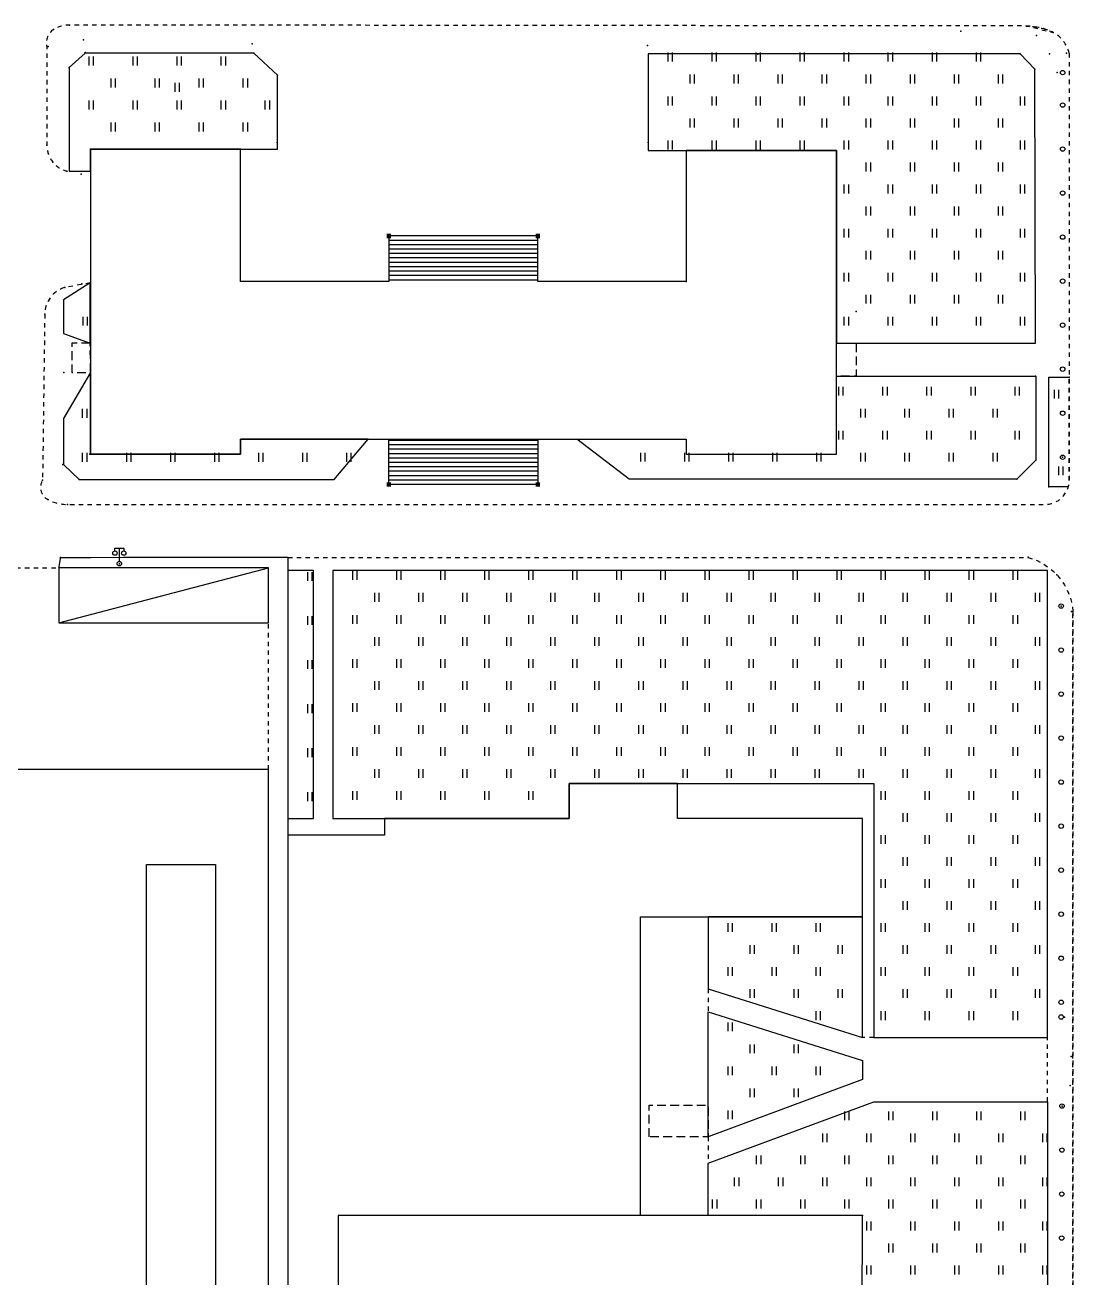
# Model space of a CAD drawing. Extents: x -992 to 2561, y -723 to 1492.
# Drawn here: x 1766.5 to 1885.5, y 675.5 to 817.8 of the extents above; entities that cross this region are included whole.
import ezdxf

# ---------------------------------------------------------------- set-up
doc = ezdxf.new("R2010")
doc.units = 0
doc.header["$LTSCALE"] = 0.5
doc.header["$PDSIZE"] = 0.2
doc.linetypes.add('X5', pattern=[3, 2, -1])
doc.linetypes.add('X6', pattern=[2, 1, -1])
doc.layers.get('0').update_dxf_attribs({"linetype": 'CONTINUOUS'})
for name, color, linetype in [('DLDW', 11, 'CONTINUOUS'), ('DLSS', 4, 'CONTINUOUS'), ('JMD', 6, 'CONTINUOUS'), ('ZBTZ', 3, 'CONTINUOUS'), ('ZDH', 1, 'CONTINUOUS')]:
    doc.layers.add(name, color=color, linetype=linetype)
doc.linetypes.add('443', pattern='A,9.4,[169,AAA.SHX,S=1,R=0,X=0,Y=0.15],0.6', length=10)

# ---------------------------------------------------------------- blocks, each defined once
blk = doc.blocks.new('gc097')
for p, q in [((-1, 2.9), (-1, 3.5)), ((-1, 3.5), (1, 3.5)), ((0, 0.5), (0, 3.5)), ((1, 3.5), (1, 2.9))]:
    blk.add_line(p, q)
for centre in [(-1, 2.4), (1, 2.4), (0, 0)]:
    blk.add_circle(centre, 0.5)
blk = doc.blocks.new('gc170')
at = {"linetype": 'Continuous'}
blk.add_circle((0, 0), 0.5, dxfattribs=at)
blk = doc.blocks.new('gc121')
for p, q in [((-0.5, -1), (-0.5, 1)), ((0.5, -1), (0.5, 1))]:
    blk.add_line(p, q)
blk = doc.blocks.new('gc002')
at = {"const_width": 1}
blk.add_lwpolyline([(-0.5, 0), (0.5, 0)], dxfattribs=at)

msp = doc.modelspace()

# ---------------------------------------------------------------- linework, layer by layer
at = {"layer": 'DLSS', "linetype": 'X6', "flags": 128}
for points, elevation in [([(1885.07, 814.63, 0.210169), (1883.24, 817, 0.080702), (1880.22, 817.72), (1883.24, 817, 0.10706), (1880.22, 817.72), (1771.56, 817.83, 0.135926), (1769.75, 817.33, 0.309725), (1769, 815.38), (1769, 804.2, 0.17632), (1769.68, 802.25, 0.164357), (1771.28, 801.25), (1772.91, 801.25)], -0.82), ([(1773.93, 788.53), (1771.03, 788.02, 0.326895), (1768.76, 784.99), (1768.51, 766.13, 0.431072), (1769.12, 763.93, 0.121925), (1771.35, 763.38), (1882.22, 763.38, 0.424873), (1885.07, 766.13), (1885.07, 777.85)], -0.82), ([(1796.37, 757.36), (1880.4, 757.36), (1880.4, 757.36), (1880.4, 757.36, -0.316346), (1885.49, 751.22)], -8.92), ([(1882.6, 656.68), (1882.6, 656.68, 0.273932), (1885.49, 660.42), (1885.49, 697.38), (1885.49, 700.68), (1885.49, 751.22)], -8.92)]:
    msp.add_lwpolyline(points, format="xyb", dxfattribs=dict(at, elevation=elevation))
for points, elevation in [([(1885.07, 814.63), (1885.07, 766.13)], -8.92), ([(1747.51, 756.16), (1770.35, 756.16)], -8.92), ([(1885.49, 751.22), (1885.49, 660.42)], -8.92), ([(1794.15, 733.28), (1794.15, 749.93)], -8.93), ([(1844.08, 708.35), (1844.08, 705.75)], -8.92), ([(1862.88, 702.82), (1861.58, 702.82)], -8.92), ([(1882.6, 695.54), (1882.6, 702.82)], -8.92), ([(1844.08, 691.55), (1844.08, 688.55)], -8.92)]:
    msp.add_lwpolyline(points, dxfattribs=dict(at, elevation=elevation))
at = {"layer": 'JMD', "linetype": 'Continuous'}
for p, q in [((1824.75, 793.87, -8.92), (1807.83, 793.87, -8.92)), ((1807.83, 793.87, -8.92), (1807.83, 788.71, -8.92)), ((1824.75, 793.37, -8.92), (1807.83, 793.37, -8.92)), ((1824.75, 792.87, -8.92), (1807.83, 792.87, -8.92)), ((1824.75, 788.71, -8.92), (1824.75, 793.87, -8.92)), ((1824.75, 792.37, -8.92), (1807.83, 792.37, -8.92)), ((1824.75, 791.87, -8.92), (1807.83, 791.87, -8.92)), ((1824.75, 791.37, -8.92), (1807.83, 791.37, -8.92)), ((1824.75, 790.87, -8.92), (1807.83, 790.87, -8.92)), ((1824.75, 790.37, -8.92), (1807.83, 790.37, -8.92)), ((1824.75, 789.87, -8.92), (1807.83, 789.87, -8.92)), ((1824.75, 789.37, -8.92), (1807.83, 789.37, -8.92)), ((1824.75, 788.87, -8.92), (1807.83, 788.87, -8.92)), ((1807.83, 765.64, -8.92), (1807.83, 770.8, -8.92)), ((1824.75, 770.64, -8.92), (1807.83, 770.64, -8.92)), ((1824.75, 770.14, -8.92), (1807.83, 770.14, -8.92)), ((1824.75, 770.8, -8.92), (1824.75, 765.64, -8.92)), ((1824.75, 769.64, -8.92), (1807.83, 769.64, -8.92)), ((1824.75, 769.14, -8.92), (1807.83, 769.14, -8.92)), ((1824.75, 768.64, -8.92), (1807.83, 768.64, -8.92)), ((1824.75, 768.14, -8.92), (1807.83, 768.14, -8.92)), ((1824.75, 767.64, -8.92), (1807.83, 767.64, -8.92)), ((1824.75, 767.14, -8.92), (1807.83, 767.14, -8.92)), ((1824.75, 766.64, -8.92), (1807.83, 766.64, -8.92)), ((1824.75, 766.14, -8.92), (1807.83, 766.14, -8.92)), ((1824.75, 765.64, -8.92), (1807.83, 765.64, -8.92)), ((1770.35, 749.93, -8.92), (1794.15, 756.16, -8.92)), ((1770.35, 749.93, -8.92), (1794.15, 756.16, -8.92))]:
    msp.add_line(p, q, dxfattribs=at)
at = {"layer": 'JMD', "linetype": 'Continuous', "flags": 128}
for points, elevation in [([(1807.83, 788.71), (1791, 788.71), (1791, 803.73), (1773.97, 803.73), (1773.97, 769.07)], 0.68), ([(1807.83, 788.71), (1791, 788.71), (1791, 803.73), (1773.97, 803.73), (1773.97, 769.07)], 0.68), ([(1841.58, 769.07), (1858.66, 769.07), (1858.66, 803.57), (1841.58, 803.57), (1841.58, 788.71), (1824.75, 788.71)], -0.09), ([(1841.58, 769.07), (1858.66, 769.07), (1858.66, 803.57), (1841.58, 803.57), (1841.58, 788.71), (1824.75, 788.71)], -0.09), ([(1773.94, 778.37), (1773.97, 769.07), (1791, 769.07), (1791, 770.8), (1805.47, 770.81)], -0.08), ([(1773.94, 778.37), (1773.97, 769.07), (1791, 769.07), (1791, 770.8), (1805.47, 770.81)], -0.08), ([(1829.17, 770.8), (1841.58, 770.8), (1841.58, 769.07), (1858.66, 769.07), (1858.66, 777.94)], -1.3), ([(1829.17, 770.8), (1841.58, 770.8), (1841.58, 769.07), (1858.66, 769.07), (1858.66, 777.94)], -1.3), ([(1791, 769.07), (1791, 770.8), (1841.58, 770.8), (1841.58, 769.07)], -0.09), ([(1791, 769.07), (1791, 770.8), (1841.58, 770.8), (1841.58, 769.07)], -0.09), ([(1773.97, 769.07), (1791, 769.07)], -0.09), ([(1773.97, 769.07), (1791, 769.07)], -0.09), ([(1788.15, 672.5), (1794.15, 672.5), (1794.15, 733.28), (1693.2, 733.28), (1693.2, 730.8), (1678.44, 730.79), (1678.44, 716.96), (1703.99, 716.96), (1703.99, 672.47), (1780.3, 672.5), (1780.3, 722.5), (1788.15, 722.5), (1788.15, 672.5), (1794.15, 672.5)], -8.93), ([(1861.58, 682.6), (1844.08, 682.6), (1836.38, 682.6), (1836.38, 716.55), (1861.58, 716.55), (1861.58, 727.69), (1840.6, 727.69), (1840.6, 731.69), (1828.3, 731.69), (1828.3, 727.69), (1807.33, 727.69), (1807.33, 725.8), (1796.37, 725.8)], -8.92), ([(1861.58, 682.6), (1844.08, 682.6), (1836.38, 682.6), (1836.38, 716.55), (1861.58, 716.55), (1861.58, 727.69), (1840.6, 727.69), (1840.6, 731.69), (1828.3, 731.69), (1828.3, 727.69), (1807.33, 727.69), (1807.33, 725.8), (1796.37, 725.8)], -8.92), ([(1807.33, 727.69), (1828.3, 727.69), (1828.3, 731.69), (1840.6, 731.69)], -8.92), ([(1807.33, 727.69), (1828.3, 727.69), (1828.3, 731.69), (1840.6, 731.69)], -8.92), ([(1861.58, 716.55), (1844.08, 716.55)], -8.92), ([(1861.58, 716.55), (1844.08, 716.55)], -8.92)]:
    msp.add_lwpolyline(points, dxfattribs=dict(at, elevation=elevation))
at = {"layer": 'JMD', "linetype": 'X5', "flags": 128}
for points, elevation in [([(1773.93, 781.7), (1771.85, 781.7), (1771.85, 778.37), (1773.94, 778.37), (1773.93, 781.7)], -0.08), ([(1773.93, 781.7), (1771.85, 781.7), (1771.85, 778.37), (1773.94, 778.37), (1773.93, 781.7)], -0.08), ([(1858.66, 777.94), (1858.66, 781.7), (1860.89, 781.7), (1860.89, 777.94), (1858.66, 777.94)], -1.3), ([(1858.66, 777.94), (1858.66, 781.7), (1860.89, 781.7), (1860.89, 777.94), (1858.66, 777.94)], -1.3)]:
    msp.add_lwpolyline(points, dxfattribs=dict(at, elevation=elevation))
at = {"layer": 'JMD', "linetype": '443', "const_width": 0.15, "flags": 128}
for points, elevation in [([(1796.37, 757.36), (1770.55, 757.35), (1770.35, 756.16)], -8.92), ([(1796.37, 757.36), (1770.55, 757.35), (1770.35, 756.16)], -8.92), ([(1796.37, 755.86), (1796.37, 757.36)], -8.92), ([(1796.37, 755.86), (1796.37, 757.36)], -8.92), ([(1796.37, 722.5), (1796.37, 755.86)], -8.93), ([(1796.37, 722.5), (1796.37, 755.86)], -8.93), ([(1802.08, 672.5), (1794.15, 672.5), (1796.37, 672.5), (1796.37, 722.5)], -8.93), ([(1802.08, 672.5), (1794.15, 672.5), (1796.37, 672.5), (1796.37, 722.5)], -8.93)]:
    msp.add_lwpolyline(points, dxfattribs=dict(at, elevation=elevation))
at = {"layer": 'JMD', "linetype": 'Continuous', "elevation": -8.92, "flags": 128}
for points in [[(1770.35, 756.16), (1770.35, 749.93), (1794.15, 749.93), (1794.15, 756.16)], [(1770.35, 756.16), (1770.35, 749.93), (1794.15, 749.93), (1794.15, 756.16)], [(1802.08, 671.46), (1861.57, 671.46), (1861.58, 682.6), (1802.08, 682.6)], [(1802.08, 671.46), (1861.57, 671.46), (1861.58, 682.6), (1802.08, 682.6)]]:
    msp.add_lwpolyline(points, close=True, dxfattribs=at)
at = {"layer": 'JMD', "linetype": 'X5', "elevation": -8.92, "flags": 128}
msp.add_lwpolyline([(1837.38, 691.55), (1837.38, 695.15), (1844.08, 695.15), (1844.08, 691.55)], close=True, dxfattribs=at)
msp.add_lwpolyline([(1837.38, 691.55), (1837.38, 695.15), (1844.08, 695.15), (1844.08, 691.55)], close=True, dxfattribs=at)
at = {"layer": 'ZBTZ', "linetype": 'Continuous', "flags": 128}
for points, elevation in [([(1791, 803.73), (1795.17, 803.73), (1795.17, 812.12), (1792.48, 814.65), (1773.35, 814.65), (1771.55, 813.02), (1771.55, 801.25), (1773.96, 801.25), (1773.97, 803.73), (1791, 803.73)], 0.55), ([(1791, 803.73), (1795.17, 803.73), (1795.17, 812.12), (1792.48, 814.65), (1773.35, 814.65), (1771.55, 813.02), (1771.55, 801.25), (1773.96, 801.25), (1773.97, 803.73), (1791, 803.73)], 0.55), ([(1858.66, 781.7), (1881.25, 781.7), (1881.17, 812.8), (1879.48, 814.54), (1837.28, 814.54), (1837.28, 803.57), (1841.63, 803.57), (1858.66, 803.57), (1858.66, 781.7)], -1.3), ([(1858.66, 781.7), (1881.25, 781.7), (1881.17, 812.8), (1879.48, 814.54), (1837.28, 814.54), (1837.28, 803.57), (1841.63, 803.57), (1858.66, 803.57), (1858.66, 781.7)], -1.3), ([(1773.93, 788.53), (1770.87, 786.62), (1770.87, 782.81), (1773.93, 781.7), (1773.93, 788.53)], -0.82), ([(1773.93, 788.53), (1770.87, 786.62), (1770.87, 782.81), (1773.93, 781.7), (1773.93, 788.53)], -0.82), ([(1773.94, 778.37), (1770.87, 773.15), (1770.87, 767.92), (1772.67, 766.23), (1801.63, 766.23), (1805.47, 770.81), (1791, 770.8), (1791, 769.07), (1773.97, 769.07), (1773.94, 778.37)], -0.08), ([(1773.94, 778.37), (1770.87, 773.15), (1770.87, 767.92), (1772.67, 766.23), (1801.63, 766.23), (1805.47, 770.81), (1791, 770.8), (1791, 769.07), (1773.97, 769.07), (1773.94, 778.37)], -0.08), ([(1860.89, 777.94), (1881.27, 777.94), (1881.27, 768.41), (1879.13, 766.25), (1835.09, 766.25), (1829.17, 770.8), (1841.58, 770.8), (1841.58, 769.07), (1858.66, 769.07), (1858.66, 777.94), (1860.89, 777.94)], -1.3), ([(1860.89, 777.94), (1881.27, 777.94), (1881.27, 768.41), (1879.13, 766.25), (1835.09, 766.25), (1829.17, 770.8), (1841.58, 770.8), (1841.58, 769.07), (1858.66, 769.07), (1858.66, 777.94), (1860.89, 777.94)], -1.3), ([(1884.97, 765.39), (1884.97, 765.39)], -12.51), ([(1796.37, 727.69), (1799.27, 727.69), (1799.27, 755.86), (1796.37, 755.86), (1796.37, 727.69)], -8.92), ([(1796.37, 727.69), (1799.27, 727.69), (1799.27, 755.86), (1796.37, 755.86), (1796.37, 727.69)], -8.92), ([(1862.88, 702.82), (1882.59, 702.82), (1882.59, 755.86), (1801.47, 755.86), (1801.47, 727.69), (1828.3, 727.69), (1828.3, 731.69), (1840.6, 731.69), (1862.88, 731.69), (1862.88, 702.82)], -8.92), ([(1862.88, 702.82), (1882.59, 702.82), (1882.59, 755.86), (1801.47, 755.86), (1801.47, 727.69), (1828.3, 727.69), (1828.3, 731.69), (1840.6, 731.69), (1862.88, 731.69), (1862.88, 702.82)], -8.92), ([(1844.08, 716.55), (1844.08, 708.35), (1861.58, 702.82), (1861.58, 716.55), (1844.08, 716.55)], -8.92), ([(1844.08, 716.55), (1844.08, 708.35), (1861.58, 702.82), (1861.58, 716.55), (1844.08, 716.55)], -8.92), ([(1844.08, 705.75), (1861.58, 700.22), (1861.58, 698.06), (1844.08, 691.55), (1844.08, 705.75)], -8.92), ([(1844.08, 705.75), (1861.58, 700.22), (1861.58, 698.06), (1844.08, 691.55), (1844.08, 705.75)], -8.92)]:
    msp.add_lwpolyline(points, close=True, dxfattribs=dict(at, elevation=elevation))
for points, elevation in [([(1884.97, 765.39), (1882.75, 765.39), (1882.75, 777.85), (1885.07, 777.85)], -12.51), ([(1837.08, 665.92), (1825.62, 665.89), (1825.62, 656.43), (1802.08, 656.43), (1802.08, 671.46), (1861.57, 671.46), (1861.58, 682.6), (1844.08, 682.6), (1844.08, 688.55), (1862.88, 695.54), (1882.6, 695.54), (1882.6, 657.85)], -8.92)]:
    msp.add_lwpolyline(points, dxfattribs=dict(at, elevation=elevation))
at = {"layer": 'ZDH', "linetype": 'Continuous'}
for p in [(1769.75, 817.33, 0.52), (1769.75, 817.33, 0.52), (1771.56, 817.83, 0.53), (1771.56, 817.83, 0.53), (1872.77, 817.13, -0.67), (1872.77, 817.13, -0.67), (1880.22, 817.72, -0.78), (1880.22, 817.72, -0.78), (1883.24, 817, -0.82), (1883.24, 817, -0.82), (1773.17, 816.14, 0.57), (1773.17, 816.14, 0.57), (1792.29, 815.69, 0.53), (1792.29, 815.69, 0.53), (1837.19, 815.51, -0.45), (1837.19, 815.51, -0.45), (1881.34, 816.63, -0.05), (1881.34, 816.63, -0.05), (1769.15, 815.38, 0.5), (1769.15, 815.38, 0.5), (1773.35, 814.71, 0.58), (1773.35, 814.71, 0.58), (1792.48, 814.65, 0.46), (1792.48, 814.65, 0.46), (1839.55, 814.61, -0.52), (1839.55, 814.61, -0.52), (1849.7, 814.52, -0.56), (1849.7, 814.52, -0.56), (1879.48, 814.54, -0.21), (1879.48, 814.54, -0.21), (1882.83, 814.55, -0.17), (1882.83, 814.55, -0.17), (1884.77, 814.63, -0.24), (1884.77, 814.63, -0.24), (1771.55, 813.02, 0.58), (1771.55, 813.02, 0.58), (1881.17, 812.8, -0.18), (1881.17, 812.8, -0.18), (1795.17, 812.12, 0.47), (1795.17, 812.12, 0.47), (1883.71, 812.43, -0.18), (1883.71, 812.43, -0.18), (1769, 804.2, 0.51), (1769, 804.2, 0.51), (1795.14, 804.49, 0.48), (1795.14, 804.49, 0.48), (1837.28, 804.49, 0.5), (1837.28, 804.49, 0.5), (1773.97, 803.73, -0.1), (1773.97, 803.73, -0.1), (1791, 803.72, 0.62), (1791, 803.72, 0.62), (1841.63, 803.57, -0.08), (1841.63, 803.57, -0.08), (1858.66, 803.48, -0.15), (1858.66, 803.48, -0.15), (1769.68, 802.25, 0.54), (1769.68, 802.25, 0.54), (1771.28, 801.25, -0.1), (1771.28, 801.25, -0.1), (1772.91, 800.9, -0.13), (1772.91, 800.9, -0.13), (1772.96, 788.44, -0.13), (1772.96, 788.44, -0.13), (1841.58, 788.71, 0.68), (1841.58, 788.71, 0.68), (1771.03, 788.02, -0.13), (1771.03, 788.02, -0.13), (1768.76, 784.99, -0.12), (1768.76, 784.99, -0.12), (1860.89, 785.31, -0.94), (1860.89, 785.31, -0.94), (1770.93, 778.37, -0.08), (1770.93, 778.37, -0.08), (1881.25, 777.94, -1.3), (1881.25, 777.94, -1.3), (1885.07, 777.85, -0.19), (1885.07, 777.85, -0.19), (1773.88, 769.07, -0.09), (1773.88, 769.07, -0.09), (1884.32, 768.74, -0.29), (1884.32, 768.74, -0.29), (1770.81, 767.92, -0.1), (1770.87, 767.92, -0.09), (1881.27, 768.41, -1.32), (1881.27, 768.41, -1.32), (1768.51, 766.13, -1.23), (1768.51, 766.13, -1.23), (1772.67, 766.23, -0.1), (1772.67, 766.23, -0.1), (1879.13, 766.25, -1.31), (1879.13, 766.25, -1.31), (1882.75, 765.39, -0.2), (1882.75, 765.39, -0.2), (1769.12, 763.93, -1.26), (1769.12, 763.93, -1.26), (1771.35, 763.38, -0.12), (1771.35, 763.38, -0.12), (1770.55, 757.35, -1.19), (1770.55, 757.35, -1.19), (1880.4, 757.4, -0.25), (1880.4, 757.4, -0.25), (1777.23, 756.65, -0.14), (1777.23, 756.65, -0.14), (1883.67, 755.38, -0.25), (1883.67, 755.38, -0.25), (1884.15, 751.84, -0.3), (1884.15, 751.84, -0.3), (1885.34, 751.22, -0.21), (1885.34, 751.22, -0.21), (1884.53, 705.16, -0.33), (1884.53, 705.16, -0.33), (1885.27, 700.68, -0.36), (1885.27, 700.68, -0.36), (1885.19, 697.38, -0.34), (1885.19, 697.38, -0.34), (1884.25, 695.05, -1.46), (1884.25, 695.05, -1.46), (1861.58, 682.6, -0.97), (1861.58, 682.6, -0.97)]:
    msp.add_point(p, dxfattribs=at)

# ---------------------------------------------------------------- block references
at = {"layer": 'DLDW', "linetype": 'Continuous', "xscale": 0.5, "yscale": 0.5}
msp.add_blockref('gc097', (1777.23, 756.65, -0.14), dxfattribs=at)
msp.add_blockref('gc097', (1777.23, 756.65, -0.14), dxfattribs=at)
at = {"layer": 'JMD', "linetype": 'Continuous', "xscale": 0.5, "yscale": 0.5, "zscale": 0.5}
for p in [(1807.83, 793.87, -8.92), (1824.75, 793.87, -8.92)]:
    msp.add_blockref('gc002', p, dxfattribs=at)
at = {"layer": 'JMD', "linetype": 'Continuous', "xscale": -0.5, "yscale": 0.5, "zscale": 0.5, "rotation": 180}
for p in [(1807.83, 765.64, -8.92), (1824.75, 765.64, -8.92)]:
    msp.add_blockref('gc002', p, dxfattribs=at)
at = {"layer": 'ZBTZ', "linetype": 'Continuous', "xscale": 0.5, "yscale": 0.5}
for p in [(1774.05, 813.75, -8.92), (1774.05, 813.75, -8.92), (1779.05, 813.75, -8.92), (1779.05, 813.75, -8.92), (1784.05, 813.75, -8.92), (1784.05, 813.75, -8.92), (1789.05, 813.75, -8.92), (1789.05, 813.75, -8.92), (1839.78, 814.2, -8.92), (1839.78, 814.2, -8.92), (1844.78, 814.2, -8.92), (1844.78, 814.2, -8.92), (1849.78, 814.2, -8.92), (1849.78, 814.2, -8.92), (1854.78, 814.2, -8.92), (1854.78, 814.2, -8.92), (1859.78, 814.2, -8.92), (1859.78, 814.2, -8.92), (1864.78, 814.2, -8.92), (1864.78, 814.2, -8.92), (1869.78, 814.2, -8.92), (1869.78, 814.2, -8.92), (1874.78, 814.2, -8.92), (1874.78, 814.2, -8.92), (1776.55, 811.25, -8.92), (1776.55, 811.25, -8.92), (1781.55, 811.25, -8.92), (1781.55, 811.25, -8.92), (1783.8, 810.75, -8.92), (1783.8, 810.75, -8.92), (1786.55, 811.25, -8.92), (1786.55, 811.25, -8.92), (1791.55, 811.25, -8.92), (1791.55, 811.25, -8.92), (1842.28, 811.7, -8.92), (1842.28, 811.7, -8.92), (1847.28, 811.7, -8.92), (1847.28, 811.7, -8.92), (1852.28, 811.7, -8.92), (1852.28, 811.7, -8.92), (1857.28, 811.7, -8.92), (1857.28, 811.7, -8.92), (1862.28, 811.7, -8.92), (1862.28, 811.7, -8.92), (1867.28, 811.7, -8.92), (1867.28, 811.7, -8.92), (1872.28, 811.7, -8.92), (1872.28, 811.7, -8.92), (1877.28, 811.7, -8.92), (1877.28, 811.7, -8.92), (1774.05, 808.75, -8.92), (1774.05, 808.75, -8.92), (1779.05, 808.75, -8.92), (1779.05, 808.75, -8.92), (1784.05, 808.75, -8.92), (1784.05, 808.75, -8.92), (1789.05, 808.75, -8.92), (1789.05, 808.75, -8.92), (1794.05, 808.75, -8.92), (1794.05, 808.75, -8.92), (1839.78, 809.2, -8.92), (1839.78, 809.2, -8.92), (1844.78, 809.2, -8.92), (1844.78, 809.2, -8.92), (1849.78, 809.2, -8.92), (1849.78, 809.2, -8.92), (1854.78, 809.2, -8.92), (1854.78, 809.2, -8.92), (1859.78, 809.2, -8.92), (1859.78, 809.2, -8.92), (1864.78, 809.2, -8.92), (1864.78, 809.2, -8.92), (1869.78, 809.2, -8.92), (1869.78, 809.2, -8.92), (1874.78, 809.2, -8.92), (1874.78, 809.2, -8.92), (1879.78, 809.2, -8.92), (1879.78, 809.2, -8.92), (1842.28, 806.7, -8.92), (1842.28, 806.7, -8.92), (1847.28, 806.7, -8.92), (1847.28, 806.7, -8.92), (1852.28, 806.7, -8.92), (1852.28, 806.7, -8.92), (1857.28, 806.7, -8.92), (1857.28, 806.7, -8.92), (1862.28, 806.7, -8.92), (1862.28, 806.7, -8.92), (1867.28, 806.7, -8.92), (1867.28, 806.7, -8.92), (1872.28, 806.7, -8.92), (1872.28, 806.7, -8.92), (1877.28, 806.7, -8.92), (1877.28, 806.7, -8.92), (1776.55, 806.25, -8.92), (1776.55, 806.25, -8.92), (1781.55, 806.25, -8.92), (1781.55, 806.25, -8.92), (1786.55, 806.25, -8.92), (1786.55, 806.25, -8.92), (1791.55, 806.25, -8.92), (1791.55, 806.25, -8.92), (1839.78, 804.2, -8.92), (1839.78, 804.2, -8.92), (1844.78, 804.2, -8.92), (1844.78, 804.2, -8.92), (1849.78, 804.2, -8.92), (1849.78, 804.2, -8.92), (1854.78, 804.2, -8.92), (1854.78, 804.2, -8.92), (1859.78, 804.2, -8.92), (1859.78, 804.2, -8.92), (1864.78, 804.2, -8.92), (1864.78, 804.2, -8.92), (1869.78, 804.2, -8.92), (1869.78, 804.2, -8.92), (1874.78, 804.2, -8.92), (1874.78, 804.2, -8.92), (1879.78, 804.2, -8.92), (1879.78, 804.2, -8.92), (1862.28, 801.7, -8.92), (1862.28, 801.7, -8.92), (1867.28, 801.7, -8.92), (1867.28, 801.7, -8.92), (1872.28, 801.7, -8.92), (1872.28, 801.7, -8.92), (1877.28, 801.7, -8.92), (1877.28, 801.7, -8.92), (1859.78, 799.2, -8.92), (1859.78, 799.2, -8.92), (1864.78, 799.2, -8.92), (1864.78, 799.2, -8.92), (1869.78, 799.2, -8.92), (1869.78, 799.2, -8.92), (1874.78, 799.2, -8.92), (1874.78, 799.2, -8.92), (1879.78, 799.2, -8.92), (1879.78, 799.2, -8.92), (1862.28, 796.7, -8.92), (1862.28, 796.7, -8.92), (1867.28, 796.7, -8.92), (1867.28, 796.7, -8.92), (1872.28, 796.7, -8.92), (1872.28, 796.7, -8.92), (1877.28, 796.7, -8.92), (1877.28, 796.7, -8.92), (1859.78, 794.2, -8.92), (1859.78, 794.2, -8.92), (1864.78, 794.2, -8.92), (1864.78, 794.2, -8.92), (1869.78, 794.2, -8.92), (1869.78, 794.2, -8.92), (1874.78, 794.2, -8.92), (1874.78, 794.2, -8.92), (1879.78, 794.2, -8.92), (1879.78, 794.2, -8.92), (1862.28, 791.7, -8.92), (1862.28, 791.7, -8.92), (1867.28, 791.7, -8.92), (1867.28, 791.7, -8.92), (1872.28, 791.7, -8.92), (1872.28, 791.7, -8.92), (1877.28, 791.7, -8.92), (1877.28, 791.7, -8.92), (1859.78, 789.2, -8.92), (1859.78, 789.2, -8.92), (1864.78, 789.2, -8.92), (1864.78, 789.2, -8.92), (1869.78, 789.2, -8.92), (1869.78, 789.2, -8.92), (1874.78, 789.2, -8.92), (1874.78, 789.2, -8.92), (1879.78, 789.2, -8.92), (1879.78, 789.2, -8.92), (1862.28, 786.7, -8.92), (1862.28, 786.7, -8.92), (1867.28, 786.7, -8.92), (1867.28, 786.7, -8.92), (1872.28, 786.7, -8.92), (1872.28, 786.7, -8.92), (1877.28, 786.7, -8.92), (1877.28, 786.7, -8.92), (1773.37, 784.2, -8.92), (1773.37, 784.2, -8.92), (1859.78, 784.2, -8.92), (1859.78, 784.2, -8.92), (1864.78, 784.2, -8.92), (1864.78, 784.2, -8.92), (1869.78, 784.2, -8.92), (1869.78, 784.2, -8.92), (1874.78, 784.2, -8.92), (1874.78, 784.2, -8.92), (1879.78, 784.2, -8.92), (1879.78, 784.2, -8.92), (1859.17, 776.25, -8.92), (1859.17, 776.25, -8.92), (1864.17, 776.25, -8.92), (1864.17, 776.25, -8.92), (1869.17, 776.25, -8.92), (1869.17, 776.25, -8.92), (1874.17, 776.25, -8.92), (1874.17, 776.25, -8.92), (1879.17, 776.25, -8.92), (1879.17, 776.25, -8.92), (1883.65, 775.91, -8.92), (1773.31, 773.73, -8.92), (1773.31, 773.73, -8.92), (1861.67, 773.75, -8.92), (1861.67, 773.75, -8.92), (1866.67, 773.75, -8.92), (1866.67, 773.75, -8.92), (1871.67, 773.75, -8.92), (1871.67, 773.75, -8.92), (1876.67, 773.75, -8.92), (1876.67, 773.75, -8.92), (1859.17, 771.25, -8.92), (1859.17, 771.25, -8.92), (1864.17, 771.25, -8.92), (1864.17, 771.25, -8.92), (1869.17, 771.25, -8.92), (1869.17, 771.25, -8.92), (1874.17, 771.25, -8.92), (1874.17, 771.25, -8.92), (1879.17, 771.25, -8.92), (1879.17, 771.25, -8.92), (1773.31, 768.73, -8.92), (1773.31, 768.73, -8.92), (1778.31, 768.73, -8.92), (1778.31, 768.73, -8.92), (1783.31, 768.73, -8.92), (1783.31, 768.73, -8.92), (1788.31, 768.73, -8.92), (1788.31, 768.73, -8.92), (1793.31, 768.73, -8.92), (1793.31, 768.73, -8.92), (1798.31, 768.73, -8.92), (1798.31, 768.73, -8.92), (1803.31, 768.73, -8.92), (1803.31, 768.73, -8.92), (1836.67, 768.75, -8.92), (1836.67, 768.75, -8.92), (1841.67, 768.75, -8.92), (1841.67, 768.75, -8.92), (1846.67, 768.75, -8.92), (1846.67, 768.75, -8.92), (1851.67, 768.75, -8.92), (1851.67, 768.75, -8.92), (1856.67, 768.75, -8.92), (1856.67, 768.75, -8.92), (1861.67, 768.75, -8.92), (1861.67, 768.75, -8.92), (1866.67, 768.75, -8.92), (1866.67, 768.75, -8.92), (1871.67, 768.75, -8.92), (1871.67, 768.75, -8.92), (1876.67, 768.75, -8.92), (1876.67, 768.75, -8.92), (1884.12, 767.2, -8.92), (1798.87, 755.19, -8.92), (1798.87, 755.19, -8.92), (1803.97, 755.32, -8.92), (1803.97, 755.32, -8.92), (1808.97, 755.32, -8.92), (1808.97, 755.32, -8.92), (1813.97, 755.32, -8.92), (1813.97, 755.32, -8.92), (1818.97, 755.32, -8.92), (1818.97, 755.32, -8.92), (1823.97, 755.32, -8.92), (1823.97, 755.32, -8.92), (1828.97, 755.32, -8.92), (1828.97, 755.32, -8.92), (1833.97, 755.32, -8.92), (1833.97, 755.32, -8.92), (1838.97, 755.32, -8.92), (1838.97, 755.32, -8.92), (1843.97, 755.32, -8.92), (1843.97, 755.32, -8.92), (1848.97, 755.32, -8.92), (1848.97, 755.32, -8.92), (1853.97, 755.32, -8.92), (1853.97, 755.32, -8.92), (1858.97, 755.32, -8.92), (1858.97, 755.32, -8.92), (1863.97, 755.32, -8.92), (1863.97, 755.32, -8.92), (1868.97, 755.32, -8.92), (1868.97, 755.32, -8.92), (1873.97, 755.32, -8.92), (1873.97, 755.32, -8.92), (1878.97, 755.32, -8.92), (1878.97, 755.32, -8.92), (1806.47, 752.82, -8.92), (1806.47, 752.82, -8.92), (1811.47, 752.82, -8.92), (1811.47, 752.82, -8.92), (1816.47, 752.82, -8.92), (1816.47, 752.82, -8.92), (1821.47, 752.82, -8.92), (1821.47, 752.82, -8.92), (1826.47, 752.82, -8.92), (1826.47, 752.82, -8.92), (1831.47, 752.82, -8.92), (1831.47, 752.82, -8.92), (1836.47, 752.82, -8.92), (1836.47, 752.82, -8.92), (1841.47, 752.82, -8.92), (1841.47, 752.82, -8.92), (1846.47, 752.82, -8.92), (1846.47, 752.82, -8.92), (1851.47, 752.82, -8.92), (1851.47, 752.82, -8.92), (1856.47, 752.82, -8.92), (1856.47, 752.82, -8.92), (1861.47, 752.82, -8.92), (1861.47, 752.82, -8.92), (1866.47, 752.82, -8.92), (1866.47, 752.82, -8.92), (1871.47, 752.82, -8.92), (1871.47, 752.82, -8.92), (1876.47, 752.82, -8.92), (1876.47, 752.82, -8.92), (1881.47, 752.82, -8.92), (1881.47, 752.82, -8.92), (1798.87, 750.19, -8.92), (1798.87, 750.19, -8.92), (1803.97, 750.32, -8.92), (1803.97, 750.32, -8.92), (1808.97, 750.32, -8.92), (1808.97, 750.32, -8.92), (1813.97, 750.32, -8.92), (1813.97, 750.32, -8.92), (1818.97, 750.32, -8.92), (1818.97, 750.32, -8.92), (1823.97, 750.32, -8.92), (1823.97, 750.32, -8.92), (1828.97, 750.32, -8.92), (1828.97, 750.32, -8.92), (1833.97, 750.32, -8.92), (1833.97, 750.32, -8.92), (1838.97, 750.32, -8.92), (1838.97, 750.32, -8.92), (1843.97, 750.32, -8.92), (1843.97, 750.32, -8.92), (1848.97, 750.32, -8.92), (1848.97, 750.32, -8.92), (1853.97, 750.32, -8.92), (1853.97, 750.32, -8.92), (1858.97, 750.32, -8.92), (1863.97, 750.32, -8.92), (1863.97, 750.32, -8.92), (1868.97, 750.32, -8.92), (1868.97, 750.32, -8.92), (1873.97, 750.32, -8.92), (1873.97, 750.32, -8.92), (1878.97, 750.32, -8.92), (1878.97, 750.32, -8.92), (1806.47, 747.82, -8.92), (1806.47, 747.82, -8.92), (1811.47, 747.82, -8.92), (1811.47, 747.82, -8.92), (1816.47, 747.82, -8.92), (1816.47, 747.82, -8.92), (1821.47, 747.82, -8.92), (1821.47, 747.82, -8.92), (1826.47, 747.82, -8.92), (1826.47, 747.82, -8.92), (1831.47, 747.82, -8.92), (1831.47, 747.82, -8.92), (1836.47, 747.82, -8.92), (1836.47, 747.82, -8.92), (1841.47, 747.82, -8.92), (1841.47, 747.82, -8.92), (1846.47, 747.82, -8.92), (1846.47, 747.82, -8.92), (1851.47, 747.82, -8.92), (1851.47, 747.82, -8.92), (1856.47, 747.82, -8.92), (1856.47, 747.82, -8.92), (1861.47, 747.82, -8.92), (1861.47, 747.82, -8.92), (1866.47, 747.82, -8.92), (1866.47, 747.82, -8.92), (1871.47, 747.82, -8.92), (1871.47, 747.82, -8.92), (1876.47, 747.82, -8.92), (1876.47, 747.82, -8.92), (1881.47, 747.82, -8.92), (1881.47, 747.82, -8.92), (1798.87, 745.19, -8.92), (1798.87, 745.19, -8.92), (1803.97, 745.32, -8.92), (1803.97, 745.32, -8.92), (1808.97, 745.32, -8.92), (1808.97, 745.32, -8.92), (1813.97, 745.32, -8.92), (1813.97, 745.32, -8.92), (1818.97, 745.32, -8.92), (1818.97, 745.32, -8.92), (1823.97, 745.32, -8.92), (1823.97, 745.32, -8.92), (1828.97, 745.32, -8.92), (1828.97, 745.32, -8.92), (1833.97, 745.32, -8.92), (1833.97, 745.32, -8.92), (1838.97, 745.32, -8.92), (1838.97, 745.32, -8.92), (1843.97, 745.32, -8.92), (1843.97, 745.32, -8.92), (1848.97, 745.32, -8.92), (1848.97, 745.32, -8.92), (1853.97, 745.32, -8.92), (1853.97, 745.32, -8.92), (1858.97, 745.32, -8.92), (1858.97, 745.32, -8.92), (1863.97, 745.32, -8.92), (1863.97, 745.32, -8.92), (1868.97, 745.32, -8.92), (1873.97, 745.32, -8.92), (1873.97, 745.32, -8.92), (1878.97, 745.32, -8.92), (1878.97, 745.32, -8.92), (1806.47, 742.82, -8.92), (1806.47, 742.82, -8.92), (1811.47, 742.82, -8.92), (1811.47, 742.82, -8.92), (1816.47, 742.82, -8.92), (1816.47, 742.82, -8.92), (1821.47, 742.82, -8.92), (1821.47, 742.82, -8.92), (1826.47, 742.82, -8.92), (1826.47, 742.82, -8.92), (1831.47, 742.82, -8.92), (1831.47, 742.82, -8.92), (1836.47, 742.82, -8.92), (1836.47, 742.82, -8.92), (1841.47, 742.82, -8.92), (1841.47, 742.82, -8.92), (1846.47, 742.82, -8.92), (1846.47, 742.82, -8.92), (1851.47, 742.82, -8.92), (1851.47, 742.82, -8.92), (1856.47, 742.82, -8.92), (1856.47, 742.82, -8.92), (1861.47, 742.82, -8.92), (1861.47, 742.82, -8.92), (1866.47, 742.82, -8.92), (1866.47, 742.82, -8.92), (1871.47, 742.82, -8.92), (1871.47, 742.82, -8.92), (1876.47, 742.82, -8.92), (1876.47, 742.82, -8.92), (1881.47, 742.82, -8.92), (1881.47, 742.82, -8.92), (1798.87, 740.19, -8.92), (1798.87, 740.19, -8.92), (1803.97, 740.32, -8.92), (1803.97, 740.32, -8.92), (1808.97, 740.32, -8.92), (1808.97, 740.32, -8.92), (1813.97, 740.32, -8.92), (1813.97, 740.32, -8.92), (1818.97, 740.32, -8.92), (1818.97, 740.32, -8.92), (1823.97, 740.32, -8.92), (1823.97, 740.32, -8.92), (1828.97, 740.32, -8.92), (1828.97, 740.32, -8.92), (1833.97, 740.32, -8.92), (1833.97, 740.32, -8.92), (1838.97, 740.32, -8.92), (1838.97, 740.32, -8.92), (1843.97, 740.32, -8.92), (1843.97, 740.32, -8.92), (1848.97, 740.32, -8.92), (1848.97, 740.32, -8.92), (1853.97, 740.32, -8.92), (1853.97, 740.32, -8.92), (1858.97, 740.32, -8.92), (1858.97, 740.32, -8.92), (1863.97, 740.32, -8.92), (1863.97, 740.32, -8.92), (1868.97, 740.32, -8.92), (1868.97, 740.32, -8.92), (1873.97, 740.32, -8.92), (1873.97, 740.32, -8.92), (1878.97, 740.32, -8.92), (1878.97, 740.32, -8.92), (1806.47, 737.82, -8.92), (1806.47, 737.82, -8.92), (1811.47, 737.82, -8.92), (1811.47, 737.82, -8.92), (1816.47, 737.82, -8.92), (1816.47, 737.82, -8.92), (1821.47, 737.82, -8.92), (1821.47, 737.82, -8.92), (1826.47, 737.82, -8.92), (1826.47, 737.82, -8.92), (1831.47, 737.82, -8.92), (1831.47, 737.82, -8.92), (1836.47, 737.82, -8.92), (1836.47, 737.82, -8.92), (1841.47, 737.82, -8.92), (1841.47, 737.82, -8.92), (1846.47, 737.82, -8.92), (1846.47, 737.82, -8.92), (1851.47, 737.82, -8.92), (1851.47, 737.82, -8.92), (1856.47, 737.82, -8.92), (1856.47, 737.82, -8.92), (1861.47, 737.82, -8.92), (1861.47, 737.82, -8.92), (1866.47, 737.82, -8.92), (1866.47, 737.82, -8.92), (1871.47, 737.82, -8.92), (1871.47, 737.82, -8.92), (1876.47, 737.82, -8.92), (1876.47, 737.82, -8.92), (1881.47, 737.82, -8.92), (1881.47, 737.82, -8.92), (1803.97, 735.32, -8.92), (1803.97, 735.32, -8.92), (1808.97, 735.32, -8.92), (1808.97, 735.32, -8.92), (1813.97, 735.32, -8.92), (1813.97, 735.32, -8.92), (1818.97, 735.32, -8.92), (1818.97, 735.32, -8.92), (1823.97, 735.32, -8.92), (1823.97, 735.32, -8.92), (1828.97, 735.32, -8.92), (1828.97, 735.32, -8.92), (1833.97, 735.32, -8.92), (1833.97, 735.32, -8.92), (1838.97, 735.32, -8.92), (1838.97, 735.32, -8.92), (1843.97, 735.32, -8.92), (1843.97, 735.32, -8.92), (1848.97, 735.32, -8.92), (1848.97, 735.32, -8.92), (1853.97, 735.32, -8.92), (1853.97, 735.32, -8.92), (1858.97, 735.32, -8.92), (1858.97, 735.32, -8.92), (1863.97, 735.32, -8.92), (1863.97, 735.32, -8.92), (1868.97, 735.32, -8.92), (1868.97, 735.32, -8.92), (1873.97, 735.32, -8.92), (1873.97, 735.32, -8.92), (1878.97, 735.32, -8.92), (1878.97, 735.32, -8.92), (1798.87, 735.19, -8.92), (1798.87, 735.19, -8.92), (1806.47, 732.82, -8.92), (1806.47, 732.82, -8.92), (1811.47, 732.82, -8.92), (1811.47, 732.82, -8.92), (1816.47, 732.82, -8.92), (1816.47, 732.82, -8.92), (1821.47, 732.82, -8.92), (1821.47, 732.82, -8.92), (1826.47, 732.82, -8.92), (1826.47, 732.82, -8.92), (1831.47, 732.82, -8.92), (1831.47, 732.82, -8.92), (1836.47, 732.82, -8.92), (1836.47, 732.82, -8.92), (1841.47, 732.82, -8.92), (1841.47, 732.82, -8.92), (1846.47, 732.82, -8.92), (1846.47, 732.82, -8.92), (1851.47, 732.82, -8.92), (1851.47, 732.82, -8.92), (1856.47, 732.82, -8.92), (1856.47, 732.82, -8.92), (1861.47, 732.82, -8.92), (1861.47, 732.82, -8.92), (1866.47, 732.82, -8.92), (1866.47, 732.82, -8.92), (1871.47, 732.82, -8.92), (1871.47, 732.82, -8.92), (1876.47, 732.82, -8.92), (1876.47, 732.82, -8.92), (1881.47, 732.82, -8.92), (1881.47, 732.82, -8.92), (1798.87, 730.19, -8.92), (1798.87, 730.19, -8.92), (1803.97, 730.32, -8.92), (1803.97, 730.32, -8.92), (1808.97, 730.32, -8.92), (1808.97, 730.32, -8.92), (1813.97, 730.32, -8.92), (1813.97, 730.32, -8.92), (1818.97, 730.32, -8.92), (1818.97, 730.32, -8.92), (1823.97, 730.32, -8.92), (1823.97, 730.32, -8.92), (1863.97, 730.32, -8.92), (1863.97, 730.32, -8.92), (1868.97, 730.32, -8.92), (1868.97, 730.32, -8.92), (1873.97, 730.32, -8.92), (1873.97, 730.32, -8.92), (1878.97, 730.32, -8.92), (1878.97, 730.32, -8.92), (1866.47, 727.82, -8.92), (1866.47, 727.82, -8.92), (1871.47, 727.82, -8.92), (1871.47, 727.82, -8.92), (1876.47, 727.82, -8.92), (1876.47, 727.82, -8.92), (1881.47, 727.82, -8.92), (1881.47, 727.82, -8.92), (1863.97, 725.32, -8.92), (1863.97, 725.32, -8.92), (1868.97, 725.32, -8.92), (1868.97, 725.32, -8.92), (1873.97, 725.32, -8.92), (1873.97, 725.32, -8.92), (1878.97, 725.32, -8.92), (1878.97, 725.32, -8.92), (1866.47, 722.82, -8.92), (1866.47, 722.82, -8.92), (1871.47, 722.82, -8.92), (1871.47, 722.82, -8.92), (1876.47, 722.82, -8.92), (1876.47, 722.82, -8.92), (1881.47, 722.82, -8.92), (1881.47, 722.82, -8.92), (1863.97, 720.32, -8.92), (1863.97, 720.32, -8.92), (1868.97, 720.32, -8.92), (1868.97, 720.32, -8.92), (1873.97, 720.32, -8.92), (1873.97, 720.32, -8.92), (1878.97, 720.32, -8.92), (1878.97, 720.32, -8.92), (1866.47, 717.82, -8.92), (1866.47, 717.82, -8.92), (1871.47, 717.82, -8.92), (1871.47, 717.82, -8.92), (1876.47, 717.82, -8.92), (1876.47, 717.82, -8.92), (1881.47, 717.82, -8.92), (1881.47, 717.82, -8.92), (1846.58, 715.32, -8.92), (1846.58, 715.32, -8.92), (1851.58, 715.32, -8.92), (1851.58, 715.32, -8.92), (1856.58, 715.32, -8.92), (1856.58, 715.32, -8.92), (1863.97, 715.32, -8.92), (1863.97, 715.32, -8.92), (1868.97, 715.32, -8.92), (1868.97, 715.32, -8.92), (1873.97, 715.32, -8.92), (1873.97, 715.32, -8.92), (1878.97, 715.32, -8.92), (1878.97, 715.32, -8.92), (1849.08, 712.82, -8.92), (1849.08, 712.82, -8.92), (1854.08, 712.82, -8.92), (1854.08, 712.82, -8.92), (1859.08, 712.82, -8.92), (1859.08, 712.82, -8.92), (1866.47, 712.82, -8.92), (1866.47, 712.82, -8.92), (1871.47, 712.82, -8.92), (1871.47, 712.82, -8.92), (1876.47, 712.82, -8.92), (1876.47, 712.82, -8.92), (1881.47, 712.82, -8.92), (1881.47, 712.82, -8.92), (1846.58, 710.32, -8.92), (1846.58, 710.32, -8.92), (1851.58, 710.32, -8.92), (1851.58, 710.32, -8.92), (1856.58, 710.32, -8.92), (1856.58, 710.32, -8.92), (1863.97, 710.32, -8.92), (1863.97, 710.32, -8.92), (1868.97, 710.32, -8.92), (1868.97, 710.32, -8.92), (1873.97, 710.32, -8.92), (1873.97, 710.32, -8.92), (1878.97, 710.32, -8.92), (1878.97, 710.32, -8.92), (1849.08, 707.82, -8.92), (1849.08, 707.82, -8.92), (1854.08, 707.82, -8.92), (1854.08, 707.82, -8.92), (1859.08, 707.82, -8.92), (1859.08, 707.82, -8.92), (1866.47, 707.82, -8.92), (1866.47, 707.82, -8.92), (1871.47, 707.82, -8.92), (1871.47, 707.82, -8.92), (1876.47, 707.82, -8.92), (1876.47, 707.82, -8.92), (1881.47, 707.82, -8.92), (1881.47, 707.82, -8.92), (1846.58, 704.05, -8.92), (1846.58, 704.05, -8.92), (1856.58, 705.32, -8.92), (1856.58, 705.32, -8.92), (1863.97, 705.32, -8.92), (1863.97, 705.32, -8.92), (1868.97, 705.32, -8.92), (1868.97, 705.32, -8.92), (1873.97, 705.32, -8.92), (1873.97, 705.32, -8.92), (1878.97, 705.32, -8.92), (1878.97, 705.32, -8.92), (1849.08, 701.55, -8.92), (1849.08, 701.55, -8.92), (1854.08, 701.55, -8.92), (1854.08, 701.55, -8.92), (1846.58, 699.05, -8.92), (1846.58, 699.05, -8.92), (1851.58, 699.05, -8.92), (1851.58, 699.05, -8.92), (1856.58, 699.05, -8.92), (1856.58, 699.05, -8.92), (1849.08, 696.55, -8.92), (1849.08, 696.55, -8.92), (1854.08, 696.55, -8.92), (1854.08, 696.55, -8.92), (1846.58, 694.05, -8.92), (1846.58, 694.05, -8.92), (1859.83, 693.93, -8.92), (1859.83, 693.93, -8.92), (1864.83, 693.93, -8.92), (1864.83, 693.93, -8.92), (1869.83, 693.93, -8.92), (1869.83, 693.93, -8.92), (1874.83, 693.93, -8.92), (1874.83, 693.93, -8.92), (1879.83, 693.93, -8.92), (1879.83, 693.93, -8.92), (1857.33, 691.43, -8.92), (1857.33, 691.43, -8.92), (1862.33, 691.43, -8.92), (1862.33, 691.43, -8.92), (1867.33, 691.43, -8.92), (1867.33, 691.43, -8.92), (1872.33, 691.43, -8.92), (1872.33, 691.43, -8.92), (1877.33, 691.43, -8.92), (1877.33, 691.43, -8.92), (1882.33, 691.43, -8.92), (1882.33, 691.43, -8.92), (1849.83, 688.93, -8.92), (1849.83, 688.93, -8.92), (1854.83, 688.93, -8.92), (1854.83, 688.93, -8.92), (1859.83, 688.93, -8.92), (1859.83, 688.93, -8.92), (1864.83, 688.93, -8.92), (1864.83, 688.93, -8.92), (1869.83, 688.93, -8.92), (1869.83, 688.93, -8.92), (1874.83, 688.93, -8.92), (1874.83, 688.93, -8.92), (1879.83, 688.93, -8.92), (1879.83, 688.93, -8.92), (1847.33, 686.43, -8.92), (1847.33, 686.43, -8.92), (1852.33, 686.43, -8.92), (1852.33, 686.43, -8.92), (1857.33, 686.43, -8.92), (1857.33, 686.43, -8.92), (1862.33, 686.43, -8.92), (1862.33, 686.43, -8.92), (1867.33, 686.43, -8.92), (1867.33, 686.43, -8.92), (1872.33, 686.43, -8.92), (1872.33, 686.43, -8.92), (1877.33, 686.43, -8.92), (1877.33, 686.43, -8.92), (1882.33, 686.43, -8.92), (1882.33, 686.43, -8.92), (1844.83, 683.93, -8.92), (1844.83, 683.93, -8.92), (1849.83, 683.93, -8.92), (1849.83, 683.93, -8.92), (1854.83, 683.93, -8.92), (1854.83, 683.93, -8.92), (1859.83, 683.93, -8.92), (1859.83, 683.93, -8.92), (1864.83, 683.93, -8.92), (1864.83, 683.93, -8.92), (1869.83, 683.93, -8.92), (1869.83, 683.93, -8.92), (1874.83, 683.93, -8.92), (1874.83, 683.93, -8.92), (1879.83, 683.93, -8.92), (1879.83, 683.93, -8.92), (1862.33, 681.43, -8.92), (1862.33, 681.43, -8.92), (1867.33, 681.43, -8.92), (1867.33, 681.43, -8.92), (1872.33, 681.43, -8.92), (1872.33, 681.43, -8.92), (1877.33, 681.43, -8.92), (1877.33, 681.43, -8.92), (1882.33, 681.43, -8.92), (1882.33, 681.43, -8.92), (1864.83, 678.93, -8.92), (1864.83, 678.93, -8.92), (1869.83, 678.93, -8.92), (1869.83, 678.93, -8.92), (1874.83, 678.93, -8.92), (1874.83, 678.93, -8.92), (1879.83, 678.93, -8.92), (1879.83, 678.93, -8.92), (1862.33, 676.43, -8.92), (1862.33, 676.43, -8.92), (1867.33, 676.43, -8.92), (1867.33, 676.43, -8.92), (1872.33, 676.43, -8.92), (1872.33, 676.43, -8.92), (1877.33, 676.43, -8.92), (1877.33, 676.43, -8.92), (1882.33, 676.43, -8.92), (1882.33, 676.43, -8.92)]:
    msp.add_blockref('gc121', p, dxfattribs=at)
at = {"layer": 'ZBTZ', "linetype": 'Continuous'}
for p, xscale, yscale, rotation in [((1884.32, 812.43, -8.92), 0.5, 0.5, 90), ((1884.32, 808.74, -8.92), 0.5, 0.5, 90), ((1884.32, 803.74, -8.92), 0.5, 0.5, 90), ((1884.32, 798.74, -8.92), 0.5, 0.5, 90), ((1884.32, 793.74, -8.92), 0.5, 0.5, 90), ((1884.32, 788.74, -8.92), 0.5, 0.5, 90), ((1884.32, 783.74, -8.92), 0.5, 0.5, 90), ((1884.32, 778.74, -8.92), 0.5, 0.5, 90), ((1884.32, 773.74, -8.92), 0.5, 0.5, 90), ((1884.32, 768.74, -8.92), 0.5, 0.5, 90), ((1884.15, 751.84, -8.92), 0.5, 0.5, 270), ((1884.15, 746.84, -8.92), 0.5, 0.5, 270), ((1884.15, 741.84, -8.92), 0.5, 0.5, 270), ((1884.15, 736.84, -8.92), 0.5, 0.5, 270), ((1884.15, 731.84, -8.92), 0.5, 0.5, 270), ((1884.15, 726.84, -8.92), 0.5, 0.5, 270), ((1884.15, 721.84, -8.92), 0.5, 0.5, 270), ((1884.15, 716.84, -8.92), 0.5, 0.5, 270), ((1884.15, 711.84, -8.92), 0.5, 0.5, 270), ((1884.15, 706.84, -8.92), 0.5, 0.5, 270), ((1884.15, 705.16, -8.92), 0.5, 0.5, 270), ((1884.25, 695.05, -8.92), 0.5000000000002864, 0.5000000000002864, 269.8264445068837), ((1884.25, 695.05, -8.92), 0.5000000000002864, 0.5000000000002864, 269.8264445068837), ((1884.24, 690.05, -8.92), 0.5000000000002864, 0.5000000000002864, 269.8264445068837), ((1884.24, 690.05, -8.92), 0.5000000000002864, 0.5000000000002864, 269.8264445068837), ((1884.22, 685.05, -8.92), 0.5000000000002864, 0.5000000000002864, 269.8264445068837), ((1884.22, 685.05, -8.92), 0.5000000000002864, 0.5000000000002864, 269.8264445068837), ((1884.21, 680.05, -8.92), 0.5000000000002864, 0.5000000000002864, 269.8264445068837), ((1884.21, 680.05, -8.92), 0.5000000000002864, 0.5000000000002864, 269.8264445068837)]:
    msp.add_blockref('gc170', p, dxfattribs=dict(at, xscale=xscale, yscale=yscale, rotation=rotation))

doc.saveas('drawing.dxf')
